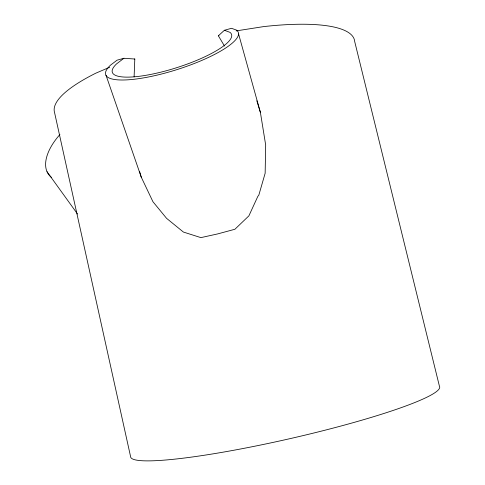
<?xml version="1.0" encoding="UTF-8"?>
<svg xmlns="http://www.w3.org/2000/svg" width="485" height="485" viewBox="0 0 485 485"><rect width="100%" height="100%" fill="white"/><g stroke="black" fill="none" stroke-linecap="round" stroke-linejoin="round"><path stroke-width="0.73" d="M134.102 76.903L134.806 59.018L123.899 58.279L117.049 60.188L110.568 65.105A69.585 16.769 -17.6 0 0 167.458 72.435A69.585 16.769 -17.6 0 0 236.474 30.088L231.49 28.3L224.391 30.276L218.365 35.781L224.494 46.057M123.899 58.279L116.582 63.874A62.547 15.065 -17.6 0 0 167.822 70.331A62.547 15.065 -17.6 0 0 229.969 32.343L224.391 30.276M109.671 67.263L95.8 73.186A154.272 38.345 -13.5 0 0 54.562 112.562L130.586 456.609A158.456 17.43 -12.8 0 0 290.515 438.531A158.456 17.43 -12.8 0 0 439.404 386.133L354.68 41.474A154.272 38.345 -13.5 0 0 263.658 26.602L236.177 30.901M134.351 59.164L134.806 59.018M218.365 35.781L218.862 35.666M47.009 171.684L77.527 214.024M106.045 75.333L141.244 177.128L152.939 201.718L166.567 218.329L183.415 232.06L200.893 237.62L217.613 233.928L234.904 229.26L248.896 215.849L257.832 196.383L258.796 195.231L265.149 173.248L265.671 144.991L260.396 112.399L238.596 34.005M256.838 100.813L260.396 112.399M139.553 171.375L141.244 177.128M51.374 177.322A51.507 27.233 -36.7 0 1 59.91 134.539"/></g></svg>
